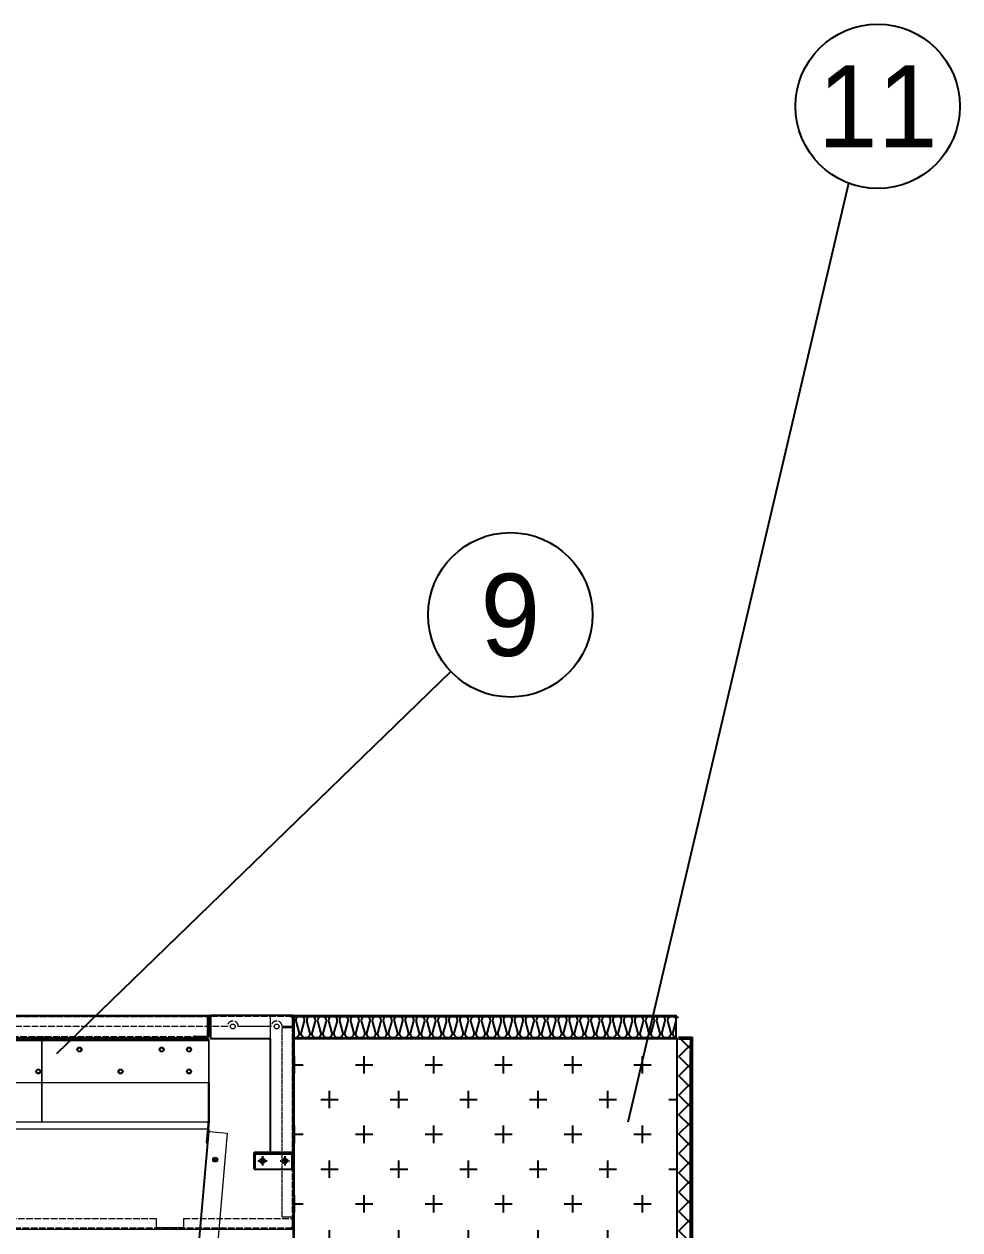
# Model space of a CAD drawing. Header units: millimetres. Extents: x 2340 to 31747, y 2051 to 22846.
# Drawn here: x 17589 to 19297, y 11593 to 13793 of the extents above; entities that cross this region are included whole.
import ezdxf
from ezdxf.enums import TextEntityAlignment as Align

# ---------------------------------------------------------------- set-up
doc = ezdxf.new("R2010")
doc.units = ezdxf.units.MM
for name, pattern in [('CENTER', [2, 1.25, -0.25, 0.25, -0.25]), ('DASHDOT', [18.5, 12, -3, 0.5, -3]), ('DASHED', [15, 12, -3])]:
    doc.linetypes.add(name, pattern=pattern)
for name, color, linetype in [('center', 1, 'CENTER'), ('SMS', 220, 'Continuous'), ('냉각탑_dim', 1, 'Continuous'), ('냉각탑_text', 3, 'Continuous')]:
    doc.layers.add(name, color=color, linetype=linetype)
doc.styles.add('돋움', font='Dotum.ttf')

# ---------------------------------------------------------------- blocks, each defined once
blk = doc.blocks.new('A$C30944BC8')
at = {"color": 7, "lineweight": 13, "ltscale": 0.159375}
for p, q in [((0, 110.2), (0, 186.7)), ((1677, 110.2), (1677, 186.7))]:
    blk.add_line(p, q, dxfattribs=at)
at = {"color": 7, "lineweight": 13, "ltscale": 0.007292}
for p, q in [((0, 186.7), (3.5, 186.7)), ((3.5, 190.2), (3.5, 186.7)), ((1673.5, 190.2), (1673.5, 186.7)), ((1673.5, 186.7), (1677, 186.7))]:
    blk.add_line(p, q, dxfattribs=at)
at = {"color": 7, "lineweight": 13}
for p, q in [((1673.5, 190.2), (3.5, 190.2)), ((3.5, 186.7), (1673.5, 186.7)), ((0, 110.2), (1677, 110.2))]:
    blk.add_line(p, q, dxfattribs=at)
at = {"color": 7, "lineweight": 13, "ltscale": 0.145697}
for p, q in [((1675, 110.2), (1675, 40.3)), ((1677, 110.2), (1677, 40.3))]:
    blk.add_line(p, q, dxfattribs=at)
at = {"color": 7, "lineweight": 13, "ltscale": 0.083658}
for p, q in [((1675, 40.2), (1671.5, 0.2)), ((1677, 40), (1673.5, 0))]:
    blk.add_line(p, q, dxfattribs=at)
at = {"color": 7, "lineweight": 13, "ltscale": 0.004167}
blk.add_line((1671.5, 0.2), (1673.5, 0), dxfattribs=at)
at = {"color": 7, "lineweight": 13}
for centre in [(30, 170.2), (90, 170.2), (240, 170.2), (390, 170.2), (540, 170.2), (690, 170.2), (840, 170.2), (990, 170.2), (1140, 170.2), (1290, 170.2), (1440, 170.2), (1590, 170.2), (1640, 170.2), (30, 130.2), (165, 130.2), (315, 130.2), (465, 130.2), (615, 130.2), (765, 130.2), (915, 130.2), (1065, 130.2), (1215, 130.2), (1365, 130.2), (1515, 130.2), (1640, 130.2)]:
    blk.add_circle(centre, 3, dxfattribs=at)
for centre, radius, start, end in [((3.5, 186.7), 3.5, 90, 180), ((3.5, 186.7), 1.5, 90, 180), ((1673.5, 186.7), 3.5, 0, 90), ((1673.5, 186.7), 1.5, 0, 90), ((1673.5, 40.3), 1.5, 355, 360), ((1673.5, 40.3), 3.5, 355, 360)]:
    blk.add_arc(centre, radius, start, end, dxfattribs=at)
blk = doc.blocks.new('A$C7B6532BF')
at = {"color": 5, "lineweight": 5}
for p, q in [((848.7, 2732.8), (239.1, 2732.8)), ((609.6, 0), (848.7, 2732.8))]:
    blk.add_line(p, q, dxfattribs=at)
blk = doc.blocks.new('A$C493D0A01')
at = {"lineweight": 5}
blk.add_blockref('A$C7B6532BF', (914.4, 0), dxfattribs=at)
blk = doc.blocks.new('A$C7AFD6E2C')
at = {"color": 7, "lineweight": 13, "ltscale": 0.004167}
for p, q in [((2, 36.5), (0, 36.5)), ((1780, 36.5), (1782, 36.5)), ((25, 2), (25, 0)), ((1757, 2), (1757, 0))]:
    blk.add_line(p, q, dxfattribs=at)
at = {"color": 7, "lineweight": 13, "ltscale": 0.06875}
for p, q in [((0, 3.5), (0, 36.5)), ((2, 36.5), (2, 3.5)), ((1780, 36.5), (1780, 3.5)), ((1782, 3.5), (1782, 36.5))]:
    blk.add_line(p, q, dxfattribs=at)
at = {"color": 7, "lineweight": 13}
for p, q in [((1778.5, 40), (3.5, 40)), ((1755, 0), (27, 0))]:
    blk.add_line(p, q, dxfattribs=at)
at = {"color": 7, "lineweight": 13, "ltscale": 0.007292}
for p, q in [((3.5, 36.5), (3.5, 40)), ((1778.5, 36.5), (1778.5, 40)), ((27, 3.5), (27, 0))]:
    blk.add_line(p, q, dxfattribs=at)
at = {"color": 7, "linetype": 'DASHED', "lineweight": 13}
for p, q in [((1778.5, 38), (3.5, 38)), ((1755, 2), (27, 2))]:
    blk.add_line(p, q, dxfattribs=at)
at = {"color": 7, "lineweight": 13, "ltscale": 0.070833}
for p, q in [((3.5, 2.5), (3.5, 36.5)), ((1778.5, 2.5), (1778.5, 36.5))]:
    blk.add_line(p, q, dxfattribs=at)
at = {"color": 7, "linetype": 'DASHED', "lineweight": 13, "ltscale": 0.004167}
for p, q in [((1780, 23), (1782, 23)), ((1780, 23), (1782, 23)), ((1780, 23), (1782, 23)), ((1780, 23), (1782, 23)), ((1780, 23), (1782, 23)), ((1780, 23), (1782, 23)), ((1780, 23), (1782, 23)), ((1780, 23), (1782, 23)), ((12, 2), (12, 0)), ((12, 2), (12, 0)), ((12, 2), (12, 0)), ((12, 2), (12, 0)), ((12, 2), (12, 0)), ((12, 2), (12, 0)), ((12, 2), (12, 0)), ((12, 2), (12, 0)), ((12, 2), (12, 0)), ((12, 2), (12, 0)), ((12, 2), (12, 0)), ((12, 2), (12, 0)), ((12, 2), (12, 0)), ((12, 2), (12, 0)), ((12, 2), (12, 0)), ((12, 2), (12, 0)), ((18, 2), (18, 0)), ((18, 2), (18, 0)), ((18, 2), (18, 0)), ((18, 2), (18, 0)), ((18, 2), (18, 0)), ((18, 2), (18, 0)), ((18, 2), (18, 0)), ((18, 2), (18, 0)), ((18, 2), (18, 0)), ((18, 2), (18, 0)), ((18, 2), (18, 0)), ((18, 2), (18, 0)), ((18, 2), (18, 0)), ((18, 2), (18, 0)), ((18, 2), (18, 0)), ((18, 2), (18, 0)), ((67, 2), (67, 0)), ((67, 2), (67, 0)), ((73, 2), (73, 0)), ((73, 2), (73, 0)), ((143, 2), (143, 0)), ((143, 2), (143, 0)), ((149, 2), (149, 0)), ((149, 2), (149, 0)), ((219, 2), (219, 0)), ((219, 2), (219, 0)), ((225, 2), (225, 0)), ((225, 2), (225, 0)), ((295, 2), (295, 0)), ((295, 2), (295, 0)), ((301, 2), (301, 0)), ((301, 2), (301, 0)), ((371, 2), (371, 0)), ((371, 2), (371, 0)), ((377, 2), (377, 0)), ((377, 2), (377, 0)), ((447, 2), (447, 0)), ((447, 2), (447, 0)), ((453, 2), (453, 0)), ((453, 2), (453, 0)), ((523, 2), (523, 0)), ((523, 2), (523, 0)), ((529, 2), (529, 0)), ((529, 2), (529, 0)), ((599, 2), (599, 0)), ((599, 2), (599, 0)), ((605, 2), (605, 0)), ((605, 2), (605, 0)), ((675, 2), (675, 0)), ((675, 2), (675, 0)), ((681, 2), (681, 0)), ((681, 2), (681, 0)), ((751, 2), (751, 0)), ((751, 2), (751, 0)), ((757, 2), (757, 0)), ((757, 2), (757, 0)), ((827, 2), (827, 0)), ((827, 2), (827, 0)), ((833, 2), (833, 0)), ((833, 2), (833, 0)), ((903, 2), (903, 0)), ((903, 2), (903, 0)), ((909, 2), (909, 0)), ((909, 2), (909, 0)), ((979, 2), (979, 0)), ((979, 2), (979, 0)), ((985, 2), (985, 0)), ((985, 2), (985, 0)), ((1055, 2), (1055, 0)), ((1055, 2), (1055, 0)), ((1061, 2), (1061, 0)), ((1061, 2), (1061, 0)), ((1131, 2), (1131, 0)), ((1131, 2), (1131, 0)), ((1137, 2), (1137, 0)), ((1137, 2), (1137, 0)), ((1207, 2), (1207, 0)), ((1207, 2), (1207, 0)), ((1213, 2), (1213, 0)), ((1213, 2), (1213, 0)), ((1283, 2), (1283, 0)), ((1283, 2), (1283, 0)), ((1289, 2), (1289, 0)), ((1289, 2), (1289, 0)), ((1359, 2), (1359, 0)), ((1359, 2), (1359, 0)), ((1365, 2), (1365, 0)), ((1365, 2), (1365, 0)), ((1435, 2), (1435, 0)), ((1435, 2), (1435, 0)), ((1441, 2), (1441, 0)), ((1441, 2), (1441, 0)), ((1511, 2), (1511, 0)), ((1511, 2), (1511, 0)), ((1517, 2), (1517, 0)), ((1517, 2), (1517, 0)), ((1587, 2), (1587, 0)), ((1587, 2), (1587, 0)), ((1593, 2), (1593, 0)), ((1593, 2), (1593, 0)), ((1642, 2), (1642, 0)), ((1642, 2), (1642, 0)), ((1648, 2), (1648, 0)), ((1648, 2), (1648, 0)), ((1711.5, 2), (1711.5, 0)), ((1711.5, 2), (1711.5, 0)), ((1717.5, 2), (1717.5, 0)), ((1717.5, 2), (1717.5, 0)), ((1764, 2), (1764, 0)), ((1764, 2), (1764, 0)), ((1764, 2), (1764, 0)), ((1764, 2), (1764, 0)), ((1764, 2), (1764, 0)), ((1764, 2), (1764, 0)), ((1764, 2), (1764, 0)), ((1764, 2), (1764, 0)), ((1764, 2), (1764, 0)), ((1764, 2), (1764, 0)), ((1764, 2), (1764, 0)), ((1764, 2), (1764, 0)), ((1764, 2), (1764, 0)), ((1764, 2), (1764, 0)), ((1764, 2), (1764, 0)), ((1764, 2), (1764, 0)), ((1770, 2), (1770, 0)), ((1770, 2), (1770, 0)), ((1770, 2), (1770, 0)), ((1770, 2), (1770, 0)), ((1770, 2), (1770, 0)), ((1770, 2), (1770, 0)), ((1770, 2), (1770, 0)), ((1770, 2), (1770, 0)), ((1770, 2), (1770, 0)), ((1770, 2), (1770, 0)), ((1770, 2), (1770, 0)), ((1770, 2), (1770, 0)), ((1770, 2), (1770, 0)), ((1770, 2), (1770, 0)), ((1770, 2), (1770, 0)), ((1770, 2), (1770, 0)), ((1780, 17), (1782, 17)), ((1780, 17), (1782, 17)), ((1780, 17), (1782, 17)), ((1780, 17), (1782, 17)), ((1780, 17), (1782, 17)), ((1780, 17), (1782, 17)), ((1780, 17), (1782, 17)), ((1780, 17), (1782, 17))]:
    blk.add_line(p, q, dxfattribs=at)
at = {"color": 7, "lineweight": 13, "ltscale": 0.048958}
for p, q in [((27, 2.5), (3.5, 2.5)), ((1755, 2.5), (1778.5, 2.5))]:
    blk.add_line(p, q, dxfattribs=at)
at = {"color": 7, "lineweight": 13, "ltscale": 0.044792}
for p, q in [((25, 2), (3.5, 2)), ((1778.5, 2), (1757, 2)), ((25, 0), (3.5, 0)), ((1778.5, 0), (1757, 0))]:
    blk.add_line(p, q, dxfattribs=at)
at = {"color": 7, "lineweight": 13, "ltscale": 0.002083}
for p, q in [((27, 2.5), (27, 3.5)), ((1755, 2.5), (1755, 3.5))]:
    blk.add_line(p, q, dxfattribs=at)
at = {"color": 7, "linetype": 'DASHED', "lineweight": 13, "ltscale": 0.002083}
blk.add_line((1755, 3.5), (1755, 2.5), dxfattribs=at)
at = {"color": 7, "lineweight": 13, "ltscale": 0.005208}
blk.add_line((1755, 2.5), (1755, 0), dxfattribs=at)
at = {"color": 7, "lineweight": 13}
for centre, radius, start, end in [((3.5, 36.5), 3.5, 90, 180), ((3.5, 36.5), 1.5, 90, 180), ((1778.5, 36.5), 3.5, 0, 90), ((1778.5, 36.5), 1.5, 360, 90), ((3.5, 3.5), 3.5, 180, 270), ((3.5, 3.5), 1.5, 180, 270), ((1778.5, 3.5), 3.5, 270, 360), ((1778.5, 3.5), 1.5, 270, 0)]:
    blk.add_arc(centre, radius, start, end, dxfattribs=at)
blk = doc.blocks.new('A$C7AF137E1')
at = {"color": 7, "lineweight": 13}
for p, q in [((2700, 35), (0, 35)), ((2700, 33.4), (0, 33.4)), ((2700, 0), (0, 0))]:
    blk.add_line(p, q, dxfattribs=at)
at = {"color": 7, "lineweight": 13, "ltscale": 0.004}
blk.add_line((2700, 35), (2700, 33.4), dxfattribs=at)
at = {"color": 7, "lineweight": 13, "ltscale": 0.00375}
blk.add_line((2700, 31.9), (2700, 33.4), dxfattribs=at)
at = {"color": 7, "lineweight": 13, "ltscale": 0.07975}
blk.add_line((2700, 31.9), (2700, 0), dxfattribs=at)
at = {"color": 7, "linetype": 'DASHDOT', "lineweight": 13, "ltscale": 0.0195}
for p, q in [((2653.9, 17.5), (2646.1, 17.5)), ((2650, 21.4), (2650, 13.6))]:
    blk.add_line(p, q, dxfattribs=at)
at = {"color": 7, "lineweight": 13}
blk.add_circle((2650, 17.5), 3, dxfattribs=at)
blk = doc.blocks.new('A$C60135176')
at = {"color": 1}
for p, q in [((151, 250), (0, 250)), ((0, 250), (0, 208)), ((151, 0), (151, 250)), ((0, 208), (109, 208)), ((109, 208), (109, 0)), ((109, 0), (151, 0))]:
    blk.add_line(p, q, dxfattribs=at)
blk = doc.blocks.new('A$C506531F9')
for p, q in [((71, 30), (0, 30)), ((0, 0), (0, 30)), ((71, 0), (71, 30)), ((0, 0), (71, 0))]:
    blk.add_line(p, q)
at = {"color": 7}
for p, q in [((2, 28), (69, 28)), ((2, 0), (2, 28)), ((69, 0), (69, 28)), ((0, 0), (71, 0))]:
    blk.add_line(p, q, dxfattribs=at)
for centre, radius in [((15, 15), 4.5), ((15, 15), 4.5), ((15, 15), 3), ((56, 15), 4.5), ((56, 15), 4.5), ((56, 15), 3)]:
    blk.add_circle(centre, radius)
at = {"layer": 'center'}
for p, q in [((15, 23.5), (15, 6.5)), ((56, 23.5), (56, 6.5)), ((6.5, 15), (23.5, 15)), ((47.5, 15), (64.5, 15))]:
    blk.add_line(p, q, dxfattribs=at)
blk = doc.blocks.new('1')
h = blk.add_hatch()
h.set_pattern_fill('CROSS', color=5, scale=10)
h.set_pattern_definition([(0, (-665129.73, 22880.19), (63.5, 63.5), [31.75, -95.25]), (90, (-665113.856, 22864.315), (-63.5, 63.5), [31.75, -95.25])])
h.paths.add_polyline_path([(18780, 11942.4), (18081.6, 11942.4), (18081.6, 8784.4), (18780, 8784.4)])
at = {"ltscale": 500}
h = blk.add_hatch(dxfattribs=at)
h.set_pattern_fill('ANSI37', color=251, scale=200)
h.set_pattern_definition([(45, (-12594.145, -4123.958), (-17.67767, 17.67767), []), (135, (-12594.145, -4123.958), (-17.67767, -17.67767), [])])
h.paths.add_polyline_path([(18805, 11319.9), (18805, 11941.7), (18783.2, 11941.7), (18783.2, 8807.2), (18805, 8807.2), (18805, 8448.9)])
at = {"color": 7, "lineweight": 13}
for p, q in [((18078.3, 11984.4), (15581.7, 11984.4)), ((18038, 11981.5), (18038, 11734.4)), ((18080, 11981.5), (18080, 11597.3)), ((18078.3, 11734.4), (18038, 11734.4)), ((18078.3, 11594.4), (15581.7, 11594.4))]:
    blk.add_line(p, q, dxfattribs=at)
at = {"color": 7, "linetype": 'DASHED', "lineweight": 13}
for p, q in [((18078.3, 11982.4), (15581.7, 11982.4)), ((18078, 11981.5), (18078, 11597.3)), ((17960, 11964.4), (16132, 11964.4)), ((18078.3, 11596.4), (15581.7, 11596.4)), ((16333, 11614.4), (17830, 11614.4)), ((17880, 11614.4), (18078.3, 11614.4))]:
    blk.add_line(p, q, dxfattribs=at)
at = {"color": 7, "linetype": 'DASHED', "lineweight": 13, "ltscale": 0.00625}
for p, q in [((18021, 11982.4), (18021, 11984.4)), ((18039, 11982.4), (18039, 11984.4)), ((18080, 11981.5), (18078, 11981.5)), ((18080, 11962.4), (18078, 11962.4)), ((18080, 11938.9), (18078, 11938.9)), ((18080, 11929.9), (18078, 11929.9)), ((18080, 11838.9), (18078, 11838.9)), ((18080, 11829.9), (18078, 11829.9)), ((18080, 11738.9), (18078, 11738.9)), ((18080, 11729.9), (18078, 11729.9)), ((18080, 11638.9), (18078, 11638.9)), ((18080, 11629.9), (18078, 11629.9)), ((18080, 11616.4), (18078, 11616.4)), ((17709, 11596.4), (17709, 11594.4)), ((17715, 11596.4), (17715, 11594.4)), ((17789, 11596.4), (17789, 11594.4)), ((17795, 11596.4), (17795, 11594.4)), ((17914, 11596.4), (17914, 11594.4)), ((17920, 11596.4), (17920, 11594.4)), ((18039, 11596.4), (18039, 11594.4)), ((18045, 11596.4), (18045, 11594.4)), ((18080, 11597.3), (18078, 11597.3))]:
    blk.add_line(p, q, dxfattribs=at)
at = {"color": 7, "linetype": 'DASHED', "lineweight": 13, "ltscale": 0.002219}
for p, q in [((18078.3, 11982.4), (18077.6, 11982.4)), ((18078.3, 11596.4), (18077.6, 11596.4))]:
    blk.add_line(p, q, dxfattribs=at)
at = {"color": 7, "linetype": 'DASHED', "lineweight": 13, "ltscale": 0.002812}
for p, q in [((18078, 11981.5), (18078, 11982.4)), ((18078, 11597.3), (18078, 11596.4))]:
    blk.add_line(p, q, dxfattribs=at)
at = {"color": 7, "lineweight": 13, "ltscale": 0.004222}
for p, q in [((18078.3, 11983), (18078.3, 11984.4)), ((18078.3, 11595.8), (18078.3, 11594.4))]:
    blk.add_line(p, q, dxfattribs=at)
at = {"color": 7, "lineweight": 13, "ltscale": 0.003766}
for p, q in [((18078.3, 11983), (18078.3, 11981.8)), ((18078.3, 11595.8), (18078.3, 11597))]:
    blk.add_line(p, q, dxfattribs=at)
at = {"color": 7, "lineweight": 13, "ltscale": 0.002201}
for p, q in [((18079, 11982.4), (18078.3, 11982.4)), ((18079, 11596.4), (18078.3, 11596.4))]:
    blk.add_line(p, q, dxfattribs=at)
at = {"color": 7, "linetype": 'DASHED', "lineweight": 13, "ltscale": 0.003094}
for p, q in [((18078.3, 11981), (18078.3, 11982)), ((18078.3, 11597.8), (18078.3, 11596.8))]:
    blk.add_line(p, q, dxfattribs=at)
at = {"color": 7, "linetype": 'DASHED', "lineweight": 13, "ltscale": 0.051875}
for p, q in [((18078.3, 11981), (18078.3, 11964.4)), ((18060, 11962.4), (18076.6, 11962.4)), ((18076.6, 11616.4), (18060, 11616.4)), ((17830, 11614.4), (17830, 11597.8)), ((17880, 11614.4), (17880, 11597.8)), ((18078.3, 11614.4), (18078.3, 11597.8))]:
    blk.add_line(p, q, dxfattribs=at)
at = {"color": 7, "lineweight": 13, "ltscale": 0.003112}
for p, q in [((18079, 11982.4), (18080, 11982.4)), ((18079, 11596.4), (18080, 11596.4))]:
    blk.add_line(p, q, dxfattribs=at)
for p, q in [((18080, 11984.4), (18080, 8784.4)), ((18080, 11984.4), (18080, 8784.4)), ((18081.6, 11982.8), (18081.6, 11944)), ((18081.6, 11982.8), (18081.6, 11944)), ((18778.4, 11982.8), (18778.4, 11944)), ((18081.6, 11944), (18780, 11944)), ((18081.6, 11942.4), (18081.6, 8786)), ((18081.6, 11942.4), (18780, 11942.4)), ((18081.6, 11942.4), (18081.6, 8784.4)), ((18780, 11944), (18780, 8807.2))]:
    blk.add_line(p, q)
at = {"ltscale": 500}
for p, q in [((18080, 11982.4), (18080, 11984.4)), ((18080, 11984.4), (18780, 11984.4)), ((18081.6, 11982.8), (18778.4, 11982.8))]:
    blk.add_line(p, q, dxfattribs=at)
at = {"color": 7, "lineweight": 13, "ltscale": 0.002813}
for p, q in [((18080, 11981.5), (18080, 11982.4)), ((18080, 11597.3), (18080, 11596.4))]:
    blk.add_line(p, q, dxfattribs=at)
at = {"color": 251, "ltscale": 500}
for p, q in [((18780, 11981.4), (18783.2, 11981.4)), ((18783.2, 11944.9), (18808.2, 11944.9)), ((18808.2, 11944.9), (18808.2, 11919.9)), ((18783.2, 11941.7), (18805, 11941.7)), ((18805, 11941.7), (18805, 11919.9)), ((18805, 11919.9), (18808.2, 11919.9)), ((18805, 8807.2), (18805, 11919.9)), ((18808.2, 11919.9), (18808.2, 8807.2))]:
    blk.add_line(p, q, dxfattribs=at)
at = {"color": 7, "linetype": 'DASHED', "lineweight": 13, "ltscale": 0.1875}
blk.add_line((18040, 11964.4), (17980, 11964.4), dxfattribs=at)
at = {"color": 7, "linetype": 'DASHED', "lineweight": 13, "ltscale": 0.057188}
blk.add_line((18078.3, 11964.4), (18060, 11964.4), dxfattribs=at)
at = {"color": 7, "linetype": 'DASHED', "lineweight": 13, "ltscale": 0.298983}
blk.add_line((18060, 11616.4), (18060, 11962.4), dxfattribs=at)
at = {"color": 7, "linetype": 'DASHED', "lineweight": 13, "ltscale": 0.004375}
for p, q in [((18078, 11962.4), (18076.6, 11962.4)), ((18078, 11616.4), (18076.6, 11616.4))]:
    blk.add_line(p, q, dxfattribs=at)
at = {"color": 7, "linetype": 'DASHED', "lineweight": 13, "ltscale": 0.15625}
blk.add_line((17830, 11597.8), (17880, 11597.8), dxfattribs=at)
at = {"color": 5, "lineweight": 5, "elevation": 0}
for points in [[(17316.8, 11790.4), (17621.6, 11790.4), (17621.6, 11940.4), (17316.8, 11940.4)], [(17621.6, 11790.4), (17926.4, 11790.4), (17926.4, 11940.4), (17621.6, 11940.4)]]:
    blk.add_lwpolyline(points, close=True, dxfattribs=at)
at = {"color": 7, "lineweight": 13}
for centre in [(17970, 11964.4), (18050, 11964.4), (17690.1, 11922.4), (17840.1, 11922.4), (17890.1, 11922.4), (17615.1, 11882.4), (17765.1, 11882.4), (17890.1, 11882.4), (17937.9, 11721.5)]:
    blk.add_circle(centre, 4.5, dxfattribs=at)
at = {"color": 7, "linetype": 'DASHED', "lineweight": 13}
for centre in [(17970, 11964.4), (18050, 11964.4)]:
    blk.add_arc(centre, 10, 0, 180, dxfattribs=at)
at = {"color": 7, "lineweight": 13}
for points in [[(18078.3, 11983), (18077.9, 11982.7), (18077.6, 11982.3), (18077.2, 11981.9), (18076.9, 11981.4), (18076.6, 11981)], [(18079, 11982.4), (18078.6, 11982.1), (18078.1, 11981.8), (18077.6, 11981.5), (18077.1, 11981.3), (18076.6, 11981)], [(18079, 11596.4), (18078.6, 11596.7), (18078.1, 11597), (18077.6, 11597.3), (18077.1, 11597.5), (18076.6, 11597.8)], [(18078.3, 11595.8), (18077.9, 11596.1), (18077.6, 11596.5), (18077.2, 11596.9), (18076.9, 11597.4), (18076.6, 11597.8)]]:
    blk.add_open_spline(points, degree=5, dxfattribs=at)
at = {"color": 7, "linetype": 'DASHED', "lineweight": 13}
for points in [[(18077.6, 11982.4), (18077.4, 11982.1), (18077.2, 11981.8), (18077, 11981.6), (18076.8, 11981.3), (18076.6, 11981)], [(18078.3, 11981.8), (18077.9, 11981.7), (18077.6, 11981.5), (18077.2, 11981.4), (18076.9, 11981.2), (18076.6, 11981)], [(18077.6, 11596.4), (18077.4, 11596.7), (18077.2, 11597), (18077, 11597.2), (18076.8, 11597.5), (18076.6, 11597.8)], [(18078.3, 11597), (18077.9, 11597.1), (18077.6, 11597.3), (18077.2, 11597.4), (18076.9, 11597.6), (18076.6, 11597.8)]]:
    blk.add_open_spline(points, degree=5, dxfattribs=at)
at = {"layer": 'SMS', "color": 5, "elevation": 0}
for points in [[(18559, 11944, -0.420076), (18554.2, 11954.3), (18559.1, 11972.6, 1.449198), (18544.2, 11972.6), (18549.1, 11954.3, -0.524856), (18541.7, 11943.5, -0.524856), (18534.2, 11954.3), (18539.2, 11972.6, 1.449198), (18524.2, 11972.6), (18529.2, 11954.3, -0.524856), (18521.7, 11943.5, -0.524856), (18514.3, 11954.3), (18519.2, 11972.6, 1.449198), (18504.3, 11972.6), (18509.2, 11954.3, -0.524856), (18501.8, 11943.5, -0.524856), (18494.3, 11954.3), (18499.3, 11972.6, 1.449198), (18484.3, 11972.6), (18489.3, 11954.3, -0.524856), (18481.8, 11943.5, -0.524856), (18474.4, 11954.3), (18479.3, 11972.6, 1.449198), (18464.4, 11972.6), (18469.3, 11954.3, -0.524856), (18461.9, 11943.5, -0.524856), (18454.4, 11954.3), (18459.4, 11972.6, 1.449198), (18444.4, 11972.6), (18449.4, 11954.3, -0.524856), (18441.9, 11943.5, -0.524856), (18434.5, 11954.3), (18439.4, 11972.6, 1.449198), (18424.5, 11972.6), (18429.4, 11954.3, -0.524856), (18422, 11943.5, -0.524856), (18414.5, 11954.3), (18419.5, 11972.6, 1.449198), (18404.5, 11972.6), (18409.5, 11954.3, -0.524856), (18402, 11943.5, -0.524856), (18394.6, 11954.3), (18399.5, 11972.6, 1.449198), (18384.6, 11972.6), (18389.5, 11954.3, -0.524856), (18382.1, 11943.5, -0.524856), (18374.6, 11954.3), (18379.6, 11972.6, 1.449198), (18364.6, 11972.6), (18369.6, 11954.3, -0.524856), (18362.1, 11943.5, -0.524856), (18354.7, 11954.3), (18359.6, 11972.6, 1.449198), (18344.7, 11972.6), (18349.6, 11954.3, -0.524856), (18342.2, 11943.5, -0.524856), (18334.7, 11954.3), (18339.7, 11972.6, 1.449198), (18324.7, 11972.6), (18329.7, 11954.3, -0.524856), (18322.2, 11943.5, -0.524856), (18314.8, 11954.3), (18319.7, 11972.6, 1.449198), (18304.8, 11972.6), (18309.7, 11954.3, -0.524856), (18302.3, 11943.5, -0.524856), (18294.8, 11954.3), (18299.8, 11972.6, 1.449198), (18284.8, 11972.6), (18289.8, 11954.3, -0.524856), (18282.3, 11943.5, -0.524856), (18274.9, 11954.3), (18279.8, 11972.6, 1.449198), (18264.9, 11972.6), (18269.8, 11954.3, -0.524856), (18262.4, 11943.5, -0.524856), (18254.9, 11954.3), (18259.9, 11972.6, 1.449198), (18244.9, 11972.6), (18249.9, 11954.3, -0.524856), (18242.4, 11943.5, -0.524856), (18235, 11954.3), (18239.9, 11972.6, 1.449198), (18225, 11972.6), (18229.9, 11954.3, -0.524856), (18222.5, 11943.5, -0.524856), (18215, 11954.3), (18220, 11972.6, 1.449198), (18205, 11972.6), (18210, 11954.3, -0.524856), (18202.5, 11943.5, -0.524856), (18195.1, 11954.3), (18200, 11972.6, 1.449198), (18185.1, 11972.6), (18190, 11954.3, -0.524856), (18182.6, 11943.5, -0.524856), (18175.1, 11954.3), (18180.1, 11972.6, 1.449198), (18165.1, 11972.6), (18170.1, 11954.3, -0.524856), (18162.6, 11943.5, -0.524856), (18155.2, 11954.3), (18160.1, 11972.6, 1.449198), (18145.2, 11972.6), (18150.1, 11954.3, -0.524856), (18142.7, 11943.5, -0.524856), (18135.2, 11954.3), (18140.2, 11972.6, 1.449198), (18125.2, 11972.6), (18130.2, 11954.3, -0.524856), (18122.7, 11943.5, -0.524856), (18115.3, 11954.3), (18120.2, 11972.6, 1.449198), (18105.3, 11972.6), (18110.2, 11954.3, -0.524856), (18102.8, 11943.5, -0.524856), (18095.3, 11954.3), (18100.3, 11972.6, 1.449198), (18085.3, 11972.6), (18090.3, 11954.3, -0.420076), (18085.5, 11944, -0.420076)], [(18778.4, 11978.8, 0.968257), (18763.6, 11972.6), (18768.6, 11954.3, -0.524856), (18761.1, 11943.5, -0.524856), (18753.7, 11954.3), (18758.6, 11972.6, 1.449198), (18743.7, 11972.6), (18748.6, 11954.3, -0.524856), (18741.2, 11943.5, -0.524856), (18733.7, 11954.3), (18738.7, 11972.6, 1.449198), (18723.7, 11972.6), (18728.7, 11954.3, -0.524856), (18721.2, 11943.5, -0.524856), (18713.8, 11954.3), (18718.7, 11972.6, 1.449198), (18703.8, 11972.6), (18708.7, 11954.3, -0.524856), (18701.3, 11943.5, -0.524856), (18693.8, 11954.3), (18698.8, 11972.6, 1.449198), (18683.8, 11972.6), (18688.8, 11954.3, -0.524856), (18681.3, 11943.5, -0.524856), (18673.9, 11954.3), (18678.8, 11972.6, 1.449198), (18663.9, 11972.6), (18668.8, 11954.3, -0.524856), (18661.4, 11943.5, -0.524856), (18653.9, 11954.3), (18658.9, 11972.6, 1.449198), (18643.9, 11972.6), (18648.9, 11954.3, -0.524856), (18641.4, 11943.5, -0.524856), (18634, 11954.3), (18638.9, 11972.6, 1.449198), (18624, 11972.6), (18628.9, 11954.3, -0.524856), (18621.5, 11943.5, -0.524856), (18614, 11954.3), (18619, 11972.6, 1.449198), (18604, 11972.6), (18609, 11954.3, -0.524856), (18601.5, 11943.5, -0.524856), (18594.1, 11954.3), (18599, 11972.6, 1.449198), (18584.1, 11972.6), (18589, 11954.3, -0.524856), (18581.6, 11943.5, -0.524856), (18574.1, 11954.3), (18579.1, 11972.6, 1.449198), (18564.1, 11972.6), (18569.1, 11954.3, -0.524856), (18561.6, 11943.5, -0.524856), (18554.2, 11954.3), (18559.1, 11972.6, 1.449198), (18544.2, 11972.6), (18549.1, 11954.3, -0.420076), (18544.4, 11944)], [(18778.4, 11944, -0.420076), (18773.6, 11954.3), (18778.6, 11972.6)]]:
    blk.add_lwpolyline(points, format="xyb", dxfattribs=at)
at = {"lineweight": 5, "xscale": -1}
blk.add_blockref('A$C7AFD6E2C', (17927, 11944.4), dxfattribs=at)
for name, p in [('A$C60135176', (17929, 11734.4)), ('A$C506531F9', (18009, 11704.4))]:
    blk.add_blockref(name, p)
at = {"lineweight": 5}
for name, p in [('A$C30944BC8', (16250.1, 11752.2)), ('A$C493D0A01', (16163.5, 9044.4))]:
    blk.add_blockref(name, p, dxfattribs=at)
at = {"lineweight": 5, "rotation": 85.00158515409453}
blk.add_blockref('A$C7AF137E1', (17724.4, 9080.1), dxfattribs=at)

msp = doc.modelspace()

# ---------------------------------------------------------------- linework, layer by layer
at = {"layer": '냉각탑_dim', "linetype": 'ByBlock', "lineweight": -2, "elevation": 0}
for points in [[(18691.5, 11790.4), (19094, 13502.8)], [(17648.7, 11914.9), (18368, 12611.8)]]:
    msp.add_lwpolyline(points, dxfattribs=at)
at = {"layer": '냉각탑_dim', "linetype": 'ByBlock', "lineweight": -2}
for centre in [(19146.7, 13643.2), (18476.4, 12715.5)]:
    msp.add_circle(centre, 150, dxfattribs=at)

# ---------------------------------------------------------------- block references
msp.add_blockref('1', (0, 0))

# ---------------------------------------------------------------- texts
at = {"layer": '냉각탑_text', "style": '돋움'}
for s, p in [('11', (19146.7, 13643.2)), ('9', (18476.4, 12715.5))]:
    msp.add_text(s, height=150, dxfattribs=at).set_placement(p, align=Align.MIDDLE_CENTER)

doc.saveas('drawing.dxf')
